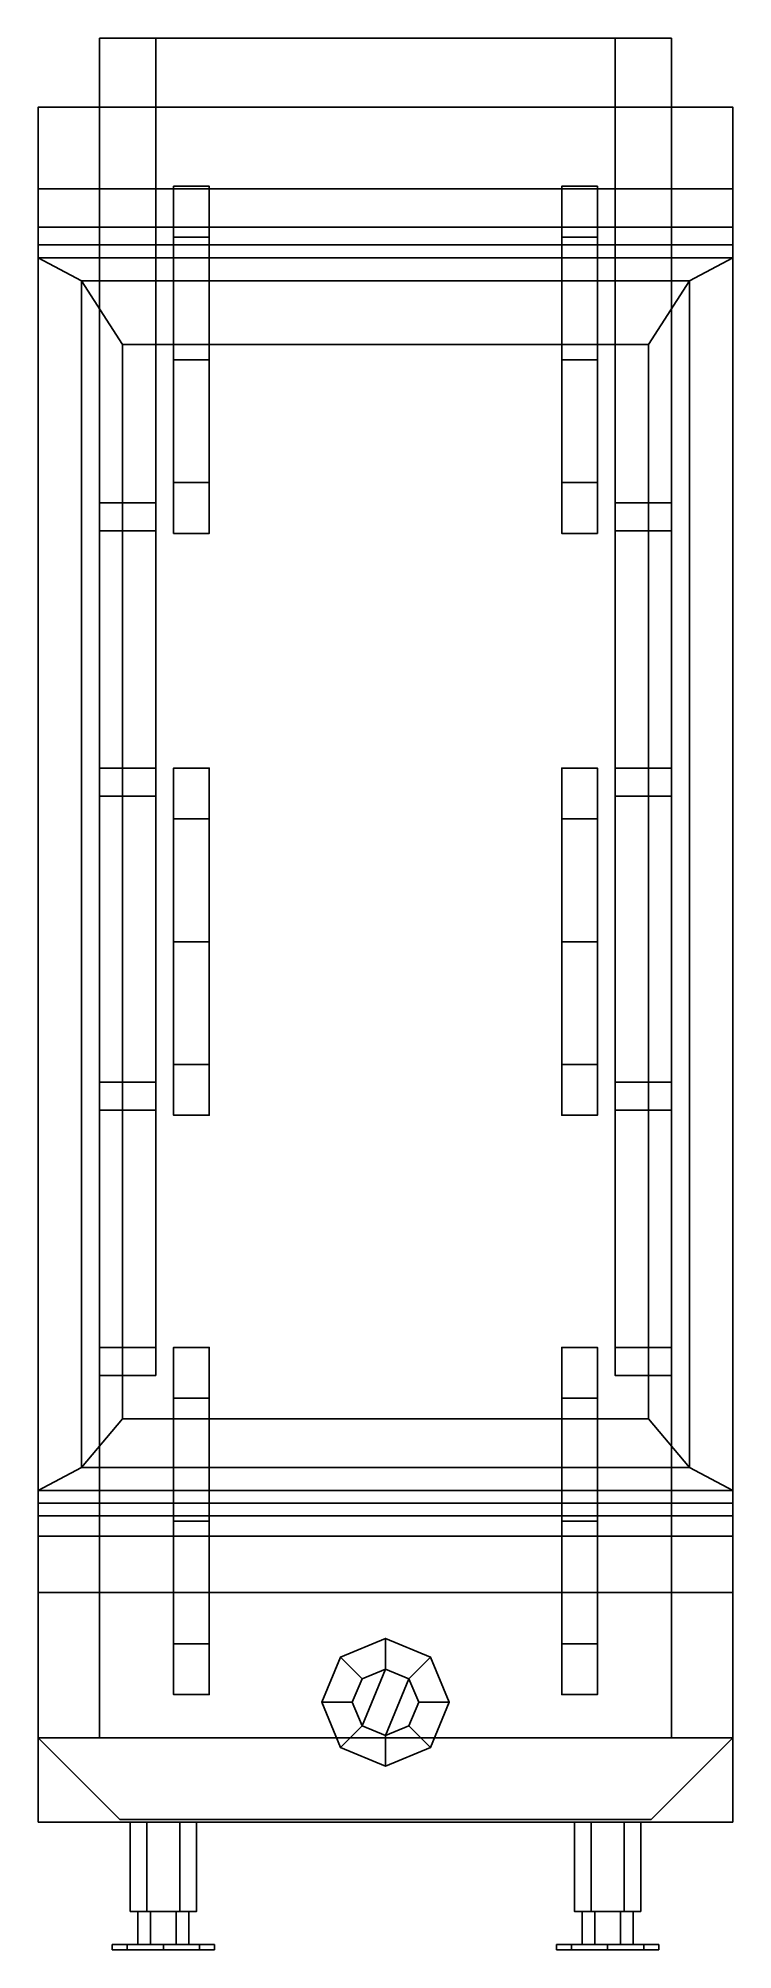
# Model space of a CAD drawing. Extents: x -1.36 to 1.36, y -3.95 to 3.54.
import ezdxf

# ---------------------------------------------------------------- set-up
doc = ezdxf.new("R2010")
doc.units = 0
doc.layers.get('0').update_dxf_attribs({"linetype": 'CONTINUOUS'})
doc.layers.add('WHEELS', color=2, linetype='CONTINUOUS')

msp = doc.modelspace()

# ---------------------------------------------------------------- linework, layer by layer
for points in [[(-1.12, 3.54, 0.35), (-1.12, 1.72, 0.35), (-1.12, 1.72, 1.3), (-1.12, 3.54, 1.3)], [(-0.9, 3.54, 1.03), (-0.9, 3.54, 0.35), (-1.12, 3.54, 0.35), (-1.12, 3.54, 1.3)], [(-1.12, 3.54, 1.3), (-1.12, 3.27, 1.3), (1.12, 3.27, 1.3), (1.12, 3.54, 1.3)], [(1.12, 3.54, 1.3), (0.9, 3.54, 1.03), (-0.9, 3.54, 1.03), (-1.12, 3.54, 1.3)], [(-0.9, 3.27, 1.3), (-0.9, 1.72, 0.35), (-0.9, 3.54, 0.35), (-0.9, 3.54, 1.3)], [(1.12, 3.54, 1.3), (1.12, 3.54, 0.35), (0.9, 3.54, 0.35), (0.9, 3.54, 1.03)], [(0.9, 3.54, 0.35), (0.9, 1.72, 0.35), (0.9, 3.27, 1.3), (0.9, 3.54, 1.3)], [(1.12, 1.72, 1.3), (1.12, 1.72, 0.35), (1.12, 3.54, 0.35), (1.12, 3.54, 1.3)], [(-1.36, 3.27, 1.3), (-1.36, -3.12, 1.3), (-1.36, -3.12, 2.8), (-1.36, 3.27, 2.8)], [(1.36, 3.27, 2.8), (1.36, 3.27, 1.3), (-1.36, 3.27, 1.3), (-1.36, 3.27, 2.8)], [(-1.36, 3.27, 2.8), (-1.36, -2.55, 2.8), (-1.36, -2.33, 2.93), (-1.36, 2.95, 2.93)], [(1.36, 2.95, 2.93), (1.36, 3.27, 2.8), (-1.36, 3.27, 2.8), (-1.36, 2.95, 2.93)], [(1.36, -3.12, 2.8), (1.36, -3.12, 1.3), (1.36, 3.27, 1.3), (1.36, 3.27, 2.8)], [(1.36, -2.33, 2.93), (1.36, -2.55, 2.8), (1.36, 3.27, 2.8), (1.36, 2.95, 2.93)], [(-1.36, 2.95, 2.93), (-1.36, -2.33, 2.93), (-1.36, -2.25, 3.06), (-1.36, 2.8, 3.06)], [(1.36, 2.8, 3.06), (1.36, 2.95, 2.93), (-1.36, 2.95, 2.93), (-1.36, 2.8, 3.06)], [(1.36, -2.25, 3.06), (1.36, -2.33, 2.93), (1.36, 2.95, 2.93), (1.36, 2.8, 3.06)], [(-1.36, 2.8, 3.06), (-1.36, -2.25, 3.06), (-1.36, -2.2, 3.24), (-1.36, 2.73, 3.24)], [(1.36, 2.73, 3.24), (1.36, 2.8, 3.06), (-1.36, 2.8, 3.06), (-1.36, 2.73, 3.24)], [(1.36, -2.2, 3.24), (1.36, -2.25, 3.06), (1.36, 2.8, 3.06), (1.36, 2.73, 3.24)], [(1.36, 2.68, 3.35), (1.36, 2.73, 3.24), (-1.36, 2.73, 3.24), (-1.36, 2.68, 3.35)], [(-1.36, 2.73, 3.24), (-1.36, -2.2, 3.24), (-1.36, -2.15, 3.35), (-1.36, 2.68, 3.35)], [(1.36, -2.15, 3.35), (1.36, -2.2, 3.24), (1.36, 2.73, 3.24), (1.36, 2.68, 3.35)], [(-1.19, -2.06, 3.46), (-1.19, 2.59, 3.46), (-1.36, 2.68, 3.35), (-1.36, -2.15, 3.35)], [(-1.36, 2.68, 3.35), (-1.19, 2.59, 3.46), (1.19, 2.59, 3.46), (1.36, 2.68, 3.35)], [(1.36, 2.68, 3.35), (1.19, 2.59, 3.46), (1.19, -2.06, 3.46), (1.36, -2.15, 3.35)], [(-1.19, 2.59, 3.46), (-1.19, -2.06, 3.46), (-1.03, -1.87, 3.59), (-1.03, 2.34, 3.59)], [(1.03, 2.34, 3.59), (1.19, 2.59, 3.46), (-1.19, 2.59, 3.46), (-1.03, 2.34, 3.59)], [(1.03, -1.87, 3.59), (1.19, -2.06, 3.46), (1.19, 2.59, 3.46), (1.03, 2.34, 3.59)], [(-1.03, 2.34, 3.59), (-1.03, -1.87, 3.59), (1.03, -1.87, 3.59), (1.03, 2.34, 3.59)], [(-1.12, 1.72, 0.35), (-1.12, -1.7, 0.35), (-1.12, -1.7, 0.55), (-1.12, 1.72, 0.55)], [(-1.12, 1.72, 0.89), (-1.12, -1.7, 0.89), (-1.12, -1.7, 1.3), (-1.12, 1.72, 1.3)], [(-1.12, 1.72, 0.74), (-1.12, 1.72, 0.64), (-0.9, 1.72, 0.64), (-0.9, 1.72, 0.74)], [(-1.12, 1.72, 0.74), (-1.12, 1.26, 0.89), (-1.12, 1.26, 0.89), (-1.12, 1.72, 0.89)], [(-1.12, 1.72, 0.55), (-1.12, 1.61, 0.55), (-1.12, 1.61, 0.55), (-1.12, 1.72, 0.64)], [(-1.12, 1.72, 0.64), (-1.12, 1.61, 0.55), (-0.9, 1.61, 0.55), (-0.9, 1.72, 0.64)], [(0.9, 1.72, 0.74), (0.9, 1.72, 0.64), (1.12, 1.72, 0.64), (1.12, 1.72, 0.74)], [(0.9, 1.72, 0.64), (0.9, 1.61, 0.55), (1.12, 1.61, 0.55), (1.12, 1.72, 0.64)], [(1.12, -1.7, 0.55), (1.12, -1.7, 0.35), (1.12, 1.72, 0.35), (1.12, 1.72, 0.55)], [(1.12, 1.61, 0.55), (1.12, 1.61, 0.55), (1.12, 1.72, 0.55), (1.12, 1.72, 0.64)], [(1.12, 1.26, 0.89), (1.12, 1.26, 0.89), (1.12, 1.72, 0.74), (1.12, 1.72, 0.89)], [(1.12, -1.7, 1.3), (1.12, -1.7, 0.89), (1.12, 1.72, 0.89), (1.12, 1.72, 1.3)], [(-1.12, 1.61, 0.55), (-1.12, -1.59, 0.55), (-0.9, -1.59, 0.55), (-0.9, 1.61, 0.55)], [(0.9, 1.61, 0.55), (0.9, -1.59, 0.55), (1.12, -1.59, 0.55), (1.12, 1.61, 0.55)], [(-1.12, 1.03, 0.89), (-1.12, 1.03, 0.89), (-1.12, 0.57, 0.74), (-1.12, 0.57, 0.89)], [(1.12, 0.57, 0.74), (1.12, 1.03, 0.89), (1.12, 1.03, 0.89), (1.12, 0.57, 0.89)], [(-0.9, 0.57, 0.64), (-0.9, 0.68, 0.55), (-1.12, 0.68, 0.55), (-1.12, 0.57, 0.64)], [(-1.12, 0.68, 0.55), (-1.12, 0.68, 0.55), (-1.12, 0.57, 0.55), (-1.12, 0.57, 0.64)], [(1.12, 0.57, 0.64), (1.12, 0.68, 0.55), (0.9, 0.68, 0.55), (0.9, 0.57, 0.64)], [(1.12, 0.57, 0.55), (1.12, 0.68, 0.55), (1.12, 0.68, 0.55), (1.12, 0.57, 0.64)], [(-1.12, 0.57, 0.55), (-1.12, -0.55, 0.55), (-1.12, -0.55, 0.89), (-1.12, 0.57, 0.89)], [(-0.9, 0.57, 0.74), (-0.9, 0.57, 0.64), (-1.12, 0.57, 0.64), (-1.12, 0.57, 0.74)], [(1.12, 0.57, 0.74), (1.12, 0.57, 0.64), (0.9, 0.57, 0.64), (0.9, 0.57, 0.74)], [(1.12, -0.55, 0.89), (1.12, -0.55, 0.55), (1.12, 0.57, 0.55), (1.12, 0.57, 0.89)], [(-1.12, -0.55, 0.74), (-1.12, -0.55, 0.64), (-0.9, -0.55, 0.64), (-0.9, -0.55, 0.74)], [(-1.12, -0.55, 0.55), (-1.12, -0.66, 0.55), (-1.12, -0.66, 0.55), (-1.12, -0.55, 0.64)], [(-1.12, -0.55, 0.64), (-1.12, -0.66, 0.55), (-0.9, -0.66, 0.55), (-0.9, -0.55, 0.64)], [(-1.12, -0.55, 0.74), (-1.12, -1.01, 0.89), (-1.12, -1.01, 0.89), (-1.12, -0.55, 0.89)], [(0.9, -0.55, 0.74), (0.9, -0.55, 0.64), (1.12, -0.55, 0.64), (1.12, -0.55, 0.74)], [(0.9, -0.55, 0.64), (0.9, -0.66, 0.55), (1.12, -0.66, 0.55), (1.12, -0.55, 0.64)], [(1.12, -1.01, 0.89), (1.12, -1.01, 0.89), (1.12, -0.55, 0.74), (1.12, -0.55, 0.89)], [(1.12, -0.66, 0.55), (1.12, -0.66, 0.55), (1.12, -0.55, 0.55), (1.12, -0.55, 0.64)], [(-1.12, -1.24, 0.89), (-1.12, -1.24, 0.89), (-1.12, -1.7, 0.74), (-1.12, -1.7, 0.89)], [(1.12, -1.7, 0.74), (1.12, -1.24, 0.89), (1.12, -1.24, 0.89), (1.12, -1.7, 0.89)], [(-0.9, -1.7, 0.64), (-0.9, -1.59, 0.55), (-1.12, -1.59, 0.55), (-1.12, -1.7, 0.64)], [(-1.12, -1.59, 0.55), (-1.12, -1.59, 0.55), (-1.12, -1.7, 0.55), (-1.12, -1.7, 0.64)], [(1.12, -1.7, 0.64), (1.12, -1.59, 0.55), (0.9, -1.59, 0.55), (0.9, -1.7, 0.64)], [(1.12, -1.7, 0.55), (1.12, -1.59, 0.55), (1.12, -1.59, 0.55), (1.12, -1.7, 0.64)], [(-1.12, -1.7, 0.35), (-1.12, -2.58, 0.35), (-1.12, -3.03, 1.3), (-1.12, -1.7, 1.3)], [(-0.9, -1.7, 0.74), (-0.9, -1.7, 0.64), (-1.12, -1.7, 0.64), (-1.12, -1.7, 0.74)], [(1.12, -1.7, 0.74), (1.12, -1.7, 0.64), (0.9, -1.7, 0.64), (0.9, -1.7, 0.74)], [(1.12, -3.03, 1.3), (1.12, -2.58, 0.35), (1.12, -1.7, 0.35), (1.12, -1.7, 1.3)], [(-1.03, -1.87, 3.59), (-1.19, -2.06, 3.46), (1.19, -2.06, 3.46), (1.03, -1.87, 3.59)], [(1.36, -2.15, 3.35), (1.19, -2.06, 3.46), (-1.19, -2.06, 3.46), (-1.36, -2.15, 3.35)], [(-1.36, -2.15, 3.35), (-1.36, -2.2, 3.24), (1.36, -2.2, 3.24), (1.36, -2.15, 3.35)], [(-1.36, -2.2, 3.24), (-1.36, -2.25, 3.06), (1.36, -2.25, 3.06), (1.36, -2.2, 3.24)], [(-1.36, -2.25, 3.06), (-1.36, -2.33, 2.93), (1.36, -2.33, 2.93), (1.36, -2.25, 3.06)], [(-1.36, -2.33, 2.93), (-1.36, -2.55, 2.8), (1.36, -2.55, 2.8), (1.36, -2.33, 2.93)], [(-1.36, -2.55, 2.8), (-1.36, -3.12, 2.8), (1.36, -3.12, 2.8), (1.36, -2.55, 2.8)], [(1.12, -3.03, 1.3), (1.12, -3.03, 0.91), (1.12, -2.58, 0.35), (1.12, -3.03, 1.3)], [(0, -2.73, 2.8), (-0.1768, -2.8032, 2.8), (-0.1768, -2.8032, 2.85), (0, -2.73, 2.85)], [(0, -2.73, 2.85), (-0.1768, -2.8032, 2.85), (-0.0919, -2.8881, 2.9), (0, -2.85, 2.9)], [(0.1768, -2.8032, 2.8), (0, -2.73, 2.8), (0, -2.73, 2.85), (0.1768, -2.8032, 2.85)], [(0.1768, -2.8032, 2.85), (0, -2.73, 2.85), (0, -2.85, 2.9), (0.0919, -2.8881, 2.9)], [(-0.1768, -2.8032, 2.8), (-0.25, -2.98, 2.8), (-0.25, -2.98, 2.85), (-0.1768, -2.8032, 2.85)], [(-0.1768, -2.8032, 2.85), (-0.25, -2.98, 2.85), (-0.13, -2.98, 2.9), (-0.0919, -2.8881, 2.9)], [(0.25, -2.98, 2.85), (0.1768, -2.8032, 2.85), (0.0919, -2.8881, 2.9), (0.13, -2.98, 2.9)], [(0.25, -2.98, 2.8), (0.1768, -2.8032, 2.8), (0.1768, -2.8032, 2.85), (0.25, -2.98, 2.85)], [(-0.0919, -2.8881, 2.9), (-0.13, -2.98, 2.9), (-0.0919, -3.0719, 2.9), (0, -2.85, 2.9)], [(0, -2.85, 2.9), (-0.0919, -3.0719, 2.9), (0, -3.11, 2.9), (0.0919, -2.8881, 2.9)], [(0.0919, -2.8881, 2.9), (0, -3.11, 2.9), (0.0919, -3.0719, 2.9), (0.13, -2.98, 2.9)], [(-0.25, -2.98, 2.8), (-0.1768, -3.1568, 2.8), (-0.1768, -3.1568, 2.85), (-0.25, -2.98, 2.85)], [(-0.25, -2.98, 2.85), (-0.1768, -3.1568, 2.85), (-0.0919, -3.0719, 2.9), (-0.13, -2.98, 2.9)], [(0.1768, -3.1568, 2.85), (0.25, -2.98, 2.85), (0.13, -2.98, 2.9), (0.0919, -3.0719, 2.9)], [(0.1768, -3.1568, 2.8), (0.25, -2.98, 2.8), (0.25, -2.98, 2.85), (0.1768, -3.1568, 2.85)], [(-1.12, -3.03, 0.91), (-1.12, -3.12, 0.91), (-1.12, -3.12, 1.3), (-1.12, -3.03, 1.3)], [(1.12, -3.12, 1.3), (1.12, -3.12, 0.91), (1.12, -3.03, 0.91), (1.12, -3.03, 1.3)], [(-1.36, -3.12, 1.3), (-1.04, -3.44, 1.3), (-1.04, -3.44, 2.8), (-1.36, -3.12, 2.8)], [(1.36, -3.12, 2.8), (1.36, -3.12, 1.3), (-1.36, -3.12, 1.3), (-1.36, -3.12, 2.8)], [(-1.36, -3.12, 2.8), (-1.36, -3.12, 1.3), (1.36, -3.12, 1.3), (1.36, -3.12, 2.8)], [(-1.36, -3.12, 2.8), (-1.04, -3.44, 2.8), (1.04, -3.44, 2.8), (1.36, -3.12, 2.8)], [(-1.36, -3.12, 1.03), (-1.36, -3.45, 1.03), (-1.36, -3.45, 1.3), (-1.36, -3.12, 1.3)], [(1.36, -3.12, 1.3), (1.36, -3.12, 1.03), (-1.36, -3.12, 1.03), (-1.36, -3.12, 1.3)], [(-1.36, -3.12, 1.3), (-1.36, -3.45, 1.3), (1.36, -3.45, 1.3), (1.36, -3.12, 1.3)], [(1.36, -3.12, 1.03), (1.12, -3.12, 0.91), (-1.12, -3.12, 0.91), (-1.36, -3.12, 1.03)], [(-0.1768, -3.1568, 2.85), (0, -3.23, 2.85), (0, -3.11, 2.9), (-0.0919, -3.0719, 2.9)], [(0, -3.23, 2.85), (0.1768, -3.1568, 2.85), (0.0919, -3.0719, 2.9), (0, -3.11, 2.9)], [(1.04, -3.44, 2.8), (1.04, -3.44, 1.3), (1.36, -3.12, 1.3), (1.36, -3.12, 2.8)], [(1.36, -3.45, 1.3), (1.36, -3.45, 1.03), (1.36, -3.12, 1.03), (1.36, -3.12, 1.3)], [(-0.1768, -3.1568, 2.8), (0, -3.23, 2.8), (0, -3.23, 2.85), (-0.1768, -3.1568, 2.85)], [(0, -3.23, 2.8), (0.1768, -3.1568, 2.8), (0.1768, -3.1568, 2.85), (0, -3.23, 2.85)], [(-1.04, -3.44, 2.8), (-1.04, -3.44, 1.3), (1.04, -3.44, 1.3), (1.04, -3.44, 2.8)], [(-1.36, -3.45, 1.3), (-1.36, -3.45, 1.03), (1.36, -3.45, 1.03), (1.36, -3.45, 1.3)], [(-1.36, -3.45, 1.03), (-1.12, -3.45, 0.91), (1.12, -3.45, 0.91), (1.36, -3.45, 1.03)], [(-0.935, -3.8, 0.9174), (-1, -3.8, 1.03), (-1, -3.45, 1.03), (-0.935, -3.45, 0.9174)], [(-1, -3.8, 1.03), (-0.935, -3.8, 1.1426), (-0.935, -3.45, 1.1426), (-1, -3.45, 1.03)], [(-0.805, -3.8, 0.9174), (-0.935, -3.8, 0.9174), (-0.935, -3.45, 0.9174), (-0.805, -3.45, 0.9174)], [(-0.935, -3.8, 1.1426), (-0.805, -3.8, 1.1426), (-0.805, -3.45, 1.1426), (-0.935, -3.45, 1.1426)], [(-0.74, -3.8, 1.03), (-0.805, -3.8, 0.9174), (-0.805, -3.45, 0.9174), (-0.74, -3.45, 1.03)], [(-0.805, -3.8, 1.1426), (-0.74, -3.8, 1.03), (-0.74, -3.45, 1.03), (-0.805, -3.45, 1.1426)], [(0.805, -3.8, 0.9174), (0.74, -3.8, 1.03), (0.74, -3.45, 1.03), (0.805, -3.45, 0.9174)], [(0.74, -3.8, 1.03), (0.805, -3.8, 1.1426), (0.805, -3.45, 1.1426), (0.74, -3.45, 1.03)], [(0.935, -3.8, 0.9174), (0.805, -3.8, 0.9174), (0.805, -3.45, 0.9174), (0.935, -3.45, 0.9174)], [(0.805, -3.8, 1.1426), (0.935, -3.8, 1.1426), (0.935, -3.45, 1.1426), (0.805, -3.45, 1.1426)], [(1, -3.8, 1.03), (0.935, -3.8, 0.9174), (0.935, -3.45, 0.9174), (1, -3.45, 1.03)], [(0.935, -3.8, 1.1426), (1, -3.8, 1.03), (1, -3.45, 1.03), (0.935, -3.45, 1.1426)], [(-0.97, -3.93, 1.03), (-0.92, -3.93, 1.1166), (-0.92, -3.8, 1.1166), (-0.97, -3.8, 1.03)], [(-0.92, -3.93, 0.9434), (-0.97, -3.93, 1.03), (-0.97, -3.8, 1.03), (-0.92, -3.8, 0.9434)], [(-0.92, -3.93, 1.1166), (-0.82, -3.93, 1.1166), (-0.82, -3.8, 1.1166), (-0.92, -3.8, 1.1166)], [(-0.82, -3.93, 0.9434), (-0.92, -3.93, 0.9434), (-0.92, -3.8, 0.9434), (-0.82, -3.8, 0.9434)], [(-0.82, -3.93, 1.1166), (-0.77, -3.93, 1.03), (-0.77, -3.8, 1.03), (-0.82, -3.8, 1.1166)], [(-0.77, -3.93, 1.03), (-0.82, -3.93, 0.9434), (-0.82, -3.8, 0.9434), (-0.77, -3.8, 1.03)], [(0.82, -3.93, 0.9434), (0.77, -3.93, 1.03), (0.77, -3.8, 1.03), (0.82, -3.8, 0.9434)], [(0.77, -3.93, 1.03), (0.82, -3.93, 1.1166), (0.82, -3.8, 1.1166), (0.77, -3.8, 1.03)], [(0.92, -3.93, 0.9434), (0.82, -3.93, 0.9434), (0.82, -3.8, 0.9434), (0.92, -3.8, 0.9434)], [(0.82, -3.93, 1.1166), (0.92, -3.93, 1.1166), (0.92, -3.8, 1.1166), (0.82, -3.8, 1.1166)], [(0.97, -3.93, 1.03), (0.92, -3.93, 0.9434), (0.92, -3.8, 0.9434), (0.97, -3.8, 1.03)], [(0.92, -3.93, 1.1166), (0.97, -3.93, 1.03), (0.97, -3.8, 1.03), (0.92, -3.8, 1.1166)], [(-1.0114, -3.95, 0.8886), (-1.07, -3.95, 1.03), (-1.07, -3.93, 1.03), (-1.0114, -3.93, 0.8886)], [(-1.07, -3.95, 1.03), (-1.0114, -3.95, 1.1714), (-1.0114, -3.93, 1.1714), (-1.07, -3.93, 1.03)], [(-1.0114, -3.95, 0.8886), (-0.67, -3.95, 1.03), (-0.7286, -3.95, 1.1714), (-1.07, -3.95, 1.03)], [(-1.07, -3.95, 1.03), (-0.7286, -3.95, 1.1714), (-0.87, -3.95, 1.23), (-1.0114, -3.95, 1.1714)], [(-0.87, -3.95, 0.83), (-1.0114, -3.95, 0.8886), (-1.0114, -3.93, 0.8886), (-0.87, -3.93, 0.83)], [(-1.0114, -3.95, 1.1714), (-0.87, -3.95, 1.23), (-0.87, -3.93, 1.23), (-1.0114, -3.93, 1.1714)], [(-0.87, -3.95, 0.83), (-0.7286, -3.95, 0.8886), (-0.67, -3.95, 1.03), (-1.0114, -3.95, 0.8886)], [(-0.7286, -3.95, 0.8886), (-0.87, -3.95, 0.83), (-0.87, -3.93, 0.83), (-0.7286, -3.93, 0.8886)], [(-0.87, -3.95, 1.23), (-0.7286, -3.95, 1.1714), (-0.7286, -3.93, 1.1714), (-0.87, -3.93, 1.23)], [(-0.67, -3.95, 1.03), (-0.7286, -3.95, 0.8886), (-0.7286, -3.93, 0.8886), (-0.67, -3.93, 1.03)], [(-0.7286, -3.95, 1.1714), (-0.67, -3.95, 1.03), (-0.67, -3.93, 1.03), (-0.7286, -3.93, 1.1714)], [(0.7286, -3.95, 0.8886), (0.67, -3.95, 1.03), (0.67, -3.93, 1.03), (0.7286, -3.93, 0.8886)], [(0.67, -3.95, 1.03), (0.7286, -3.95, 1.1714), (0.7286, -3.93, 1.1714), (0.67, -3.93, 1.03)], [(0.7286, -3.95, 0.8886), (1.07, -3.95, 1.03), (1.0114, -3.95, 1.1714), (0.67, -3.95, 1.03)], [(0.67, -3.95, 1.03), (1.0114, -3.95, 1.1714), (0.87, -3.95, 1.23), (0.7286, -3.95, 1.1714)], [(0.87, -3.95, 0.83), (0.7286, -3.95, 0.8886), (0.7286, -3.93, 0.8886), (0.87, -3.93, 0.83)], [(0.7286, -3.95, 1.1714), (0.87, -3.95, 1.23), (0.87, -3.93, 1.23), (0.7286, -3.93, 1.1714)], [(0.87, -3.95, 0.83), (1.0114, -3.95, 0.8886), (1.07, -3.95, 1.03), (0.7286, -3.95, 0.8886)], [(1.0114, -3.95, 0.8886), (0.87, -3.95, 0.83), (0.87, -3.93, 0.83), (1.0114, -3.93, 0.8886)], [(0.87, -3.95, 1.23), (1.0114, -3.95, 1.1714), (1.0114, -3.93, 1.1714), (0.87, -3.93, 1.23)], [(1.07, -3.95, 1.03), (1.0114, -3.95, 0.8886), (1.0114, -3.93, 0.8886), (1.07, -3.93, 1.03)], [(1.0114, -3.95, 1.1714), (1.07, -3.95, 1.03), (1.07, -3.93, 1.03), (1.0114, -3.93, 1.1714)]]:
    msp.add_3dface(points)
at = {"layer": 'WHEELS'}
for points in [[(-0.69, 2.7608, 1.1608), (-0.69, 2.96, 0.68), (-0.83, 2.96, 0.68), (-0.83, 2.7608, 1.1608)], [(-0.69, 2.96, 0.68), (-0.69, 2.7608, 0.1992), (-0.83, 2.7608, 0.1992), (-0.83, 2.96, 0.68)], [(-0.83, 2.96, 0.68), (-0.83, 2.7608, 0.1992), (-0.83, 2.28), (-0.83, 1.7992, 0.1992)], [(-0.83, 1.7992, 1.1608), (-0.83, 2.96, 0.68), (-0.83, 1.7992, 0.1992), (-0.83, 1.6, 0.68)], [(-0.83, 2.28, 1.36), (-0.83, 2.7608, 1.1608), (-0.83, 2.96, 0.68), (-0.83, 1.7992, 1.1608)], [(0.69, 2.7608, 0.1992), (0.69, 2.96, 0.68), (0.83, 2.96, 0.68), (0.83, 2.7608, 0.1992)], [(0.69, 2.96, 0.68), (0.69, 2.7608, 1.1608), (0.83, 2.7608, 1.1608), (0.83, 2.96, 0.68)], [(0.83, 2.7608, 1.1608), (0.83, 1.6, 0.68), (0.83, 2.7608, 0.1992), (0.83, 2.96, 0.68)], [(-0.69, 2.28, 1.36), (-0.69, 2.7608, 1.1608), (-0.83, 2.7608, 1.1608), (-0.83, 2.28, 1.36)], [(-0.69, 2.7608, 0.1992), (-0.69, 2.28), (-0.83, 2.28), (-0.83, 2.7608, 0.1992)], [(0.69, 2.28), (0.69, 2.7608, 0.1992), (0.83, 2.7608, 0.1992), (0.83, 2.28)], [(0.69, 2.7608, 1.1608), (0.69, 2.28, 1.36), (0.83, 2.28, 1.36), (0.83, 2.7608, 1.1608)], [(0.83, 1.6, 0.68), (0.83, 1.7992, 0.1992), (0.83, 2.28), (0.83, 2.7608, 0.1992)], [(0.83, 2.28, 1.36), (0.83, 1.7992, 1.1608), (0.83, 1.6, 0.68), (0.83, 2.7608, 1.1608)], [(-0.69, 1.7992, 1.1608), (-0.69, 2.28, 1.36), (-0.83, 2.28, 1.36), (-0.83, 1.7992, 1.1608)], [(-0.69, 2.28), (-0.69, 1.7992, 0.1992), (-0.83, 1.7992, 0.1992), (-0.83, 2.28)], [(0.69, 1.7992, 0.1992), (0.69, 2.28), (0.83, 2.28), (0.83, 1.7992, 0.1992)], [(0.69, 2.28, 1.36), (0.69, 1.7992, 1.1608), (0.83, 1.7992, 1.1608), (0.83, 2.28, 1.36)], [(-0.69, 1.6, 0.68), (-0.69, 1.7992, 1.1608), (-0.83, 1.7992, 1.1608), (-0.83, 1.6, 0.68)], [(-0.69, 1.7992, 0.1992), (-0.69, 1.6, 0.68), (-0.83, 1.6, 0.68), (-0.83, 1.7992, 0.1992)], [(0.69, 1.6, 0.68), (0.69, 1.7992, 0.1992), (0.83, 1.7992, 0.1992), (0.83, 1.6, 0.68)], [(0.69, 1.7992, 1.1608), (0.69, 1.6, 0.68), (0.83, 1.6, 0.68), (0.83, 1.7992, 1.1608)], [(-0.83, -0.4808, 1.1608), (-0.83, 0.68, 0.68), (-0.83, -0.4808, 0.1992), (-0.83, -0.68, 0.68)], [(-0.83, 0.68, 0.68), (-0.83, 0.4808, 0.1992), (-0.83, 0), (-0.83, -0.4808, 0.1992)], [(-0.69, 0.68, 0.68), (-0.69, 0.4808, 0.1992), (-0.83, 0.4808, 0.1992), (-0.83, 0.68, 0.68)], [(-0.83, 0, 1.36), (-0.83, 0.4808, 1.1608), (-0.83, 0.68, 0.68), (-0.83, -0.4808, 1.1608)], [(-0.69, 0.4808, 1.1608), (-0.69, 0.68, 0.68), (-0.83, 0.68, 0.68), (-0.83, 0.4808, 1.1608)], [(0.69, 0.4808, 0.1992), (0.69, 0.68, 0.68), (0.83, 0.68, 0.68), (0.83, 0.4808, 0.1992)], [(0.69, 0.68, 0.68), (0.69, 0.4808, 1.1608), (0.83, 0.4808, 1.1608), (0.83, 0.68, 0.68)], [(0.83, 0.4808, 1.1608), (0.83, -0.68, 0.68), (0.83, 0.4808, 0.1992), (0.83, 0.68, 0.68)], [(-0.69, 0.4808, 0.1992), (-0.69, 0), (-0.83, 0), (-0.83, 0.4808, 0.1992)], [(-0.69, 0, 1.36), (-0.69, 0.4808, 1.1608), (-0.83, 0.4808, 1.1608), (-0.83, 0, 1.36)], [(0.69, 0), (0.69, 0.4808, 0.1992), (0.83, 0.4808, 0.1992), (0.83, 0)], [(0.69, 0.4808, 1.1608), (0.69, 0, 1.36), (0.83, 0, 1.36), (0.83, 0.4808, 1.1608)], [(0.83, -0.68, 0.68), (0.83, -0.4808, 0.1992), (0.83, 0), (0.83, 0.4808, 0.1992)], [(0.83, 0, 1.36), (0.83, -0.4808, 1.1608), (0.83, -0.68, 0.68), (0.83, 0.4808, 1.1608)], [(-0.69, 0), (-0.69, -0.4808, 0.1992), (-0.83, -0.4808, 0.1992), (-0.83, 0)], [(-0.69, -0.4808, 1.1608), (-0.69, 0, 1.36), (-0.83, 0, 1.36), (-0.83, -0.4808, 1.1608)], [(0.69, -0.4808, 0.1992), (0.69, 0), (0.83, 0), (0.83, -0.4808, 0.1992)], [(0.69, 0, 1.36), (0.69, -0.4808, 1.1608), (0.83, -0.4808, 1.1608), (0.83, 0, 1.36)], [(-0.69, -0.4808, 0.1992), (-0.69, -0.68, 0.68), (-0.83, -0.68, 0.68), (-0.83, -0.4808, 0.1992)], [(-0.69, -0.68, 0.68), (-0.69, -0.4808, 1.1608), (-0.83, -0.4808, 1.1608), (-0.83, -0.68, 0.68)], [(0.69, -0.68, 0.68), (0.69, -0.4808, 0.1992), (0.83, -0.4808, 0.1992), (0.83, -0.68, 0.68)], [(0.69, -0.4808, 1.1608), (0.69, -0.68, 0.68), (0.83, -0.68, 0.68), (0.83, -0.4808, 1.1608)], [(-0.69, -1.59, 0.68), (-0.69, -1.7892, 0.1992), (-0.83, -1.7892, 0.1992), (-0.83, -1.59, 0.68)], [(-0.83, -1.59, 0.68), (-0.83, -1.7892, 0.1992), (-0.83, -2.27), (-0.83, -2.7508, 0.1992)], [(-0.83, -2.7508, 1.1608), (-0.83, -1.59, 0.68), (-0.83, -2.7508, 0.1992), (-0.83, -2.95, 0.68)], [(-0.69, -1.7892, 1.1608), (-0.69, -1.59, 0.68), (-0.83, -1.59, 0.68), (-0.83, -1.7892, 1.1608)], [(-0.83, -2.27, 1.36), (-0.83, -1.7892, 1.1608), (-0.83, -1.59, 0.68), (-0.83, -2.7508, 1.1608)], [(0.69, -1.7892, 0.1992), (0.69, -1.59, 0.68), (0.83, -1.59, 0.68), (0.83, -1.7892, 0.1992)], [(0.69, -1.59, 0.68), (0.69, -1.7892, 1.1608), (0.83, -1.7892, 1.1608), (0.83, -1.59, 0.68)], [(0.83, -1.7892, 1.1608), (0.83, -2.95, 0.68), (0.83, -1.7892, 0.1992), (0.83, -1.59, 0.68)], [(-0.69, -1.7892, 0.1992), (-0.69, -2.27), (-0.83, -2.27), (-0.83, -1.7892, 0.1992)], [(-0.69, -2.27, 1.36), (-0.69, -1.7892, 1.1608), (-0.83, -1.7892, 1.1608), (-0.83, -2.27, 1.36)], [(0.69, -2.27), (0.69, -1.7892, 0.1992), (0.83, -1.7892, 0.1992), (0.83, -2.27)], [(0.69, -1.7892, 1.1608), (0.69, -2.27, 1.36), (0.83, -2.27, 1.36), (0.83, -1.7892, 1.1608)], [(0.83, -2.95, 0.68), (0.83, -2.7508, 0.1992), (0.83, -2.27), (0.83, -1.7892, 0.1992)], [(0.83, -2.27, 1.36), (0.83, -2.7508, 1.1608), (0.83, -2.95, 0.68), (0.83, -1.7892, 1.1608)], [(-0.69, -2.27), (-0.69, -2.7508, 0.1992), (-0.83, -2.7508, 0.1992), (-0.83, -2.27)], [(-0.69, -2.7508, 1.1608), (-0.69, -2.27, 1.36), (-0.83, -2.27, 1.36), (-0.83, -2.7508, 1.1608)], [(0.69, -2.7508, 0.1992), (0.69, -2.27), (0.83, -2.27), (0.83, -2.7508, 0.1992)], [(0.69, -2.27, 1.36), (0.69, -2.7508, 1.1608), (0.83, -2.7508, 1.1608), (0.83, -2.27, 1.36)], [(-0.69, -2.7508, 0.1992), (-0.69, -2.95, 0.68), (-0.83, -2.95, 0.68), (-0.83, -2.7508, 0.1992)], [(-0.69, -2.95, 0.68), (-0.69, -2.7508, 1.1608), (-0.83, -2.7508, 1.1608), (-0.83, -2.95, 0.68)], [(0.69, -2.95, 0.68), (0.69, -2.7508, 0.1992), (0.83, -2.7508, 0.1992), (0.83, -2.95, 0.68)], [(0.69, -2.7508, 1.1608), (0.69, -2.95, 0.68), (0.83, -2.95, 0.68), (0.83, -2.7508, 1.1608)]]:
    msp.add_3dface(points, dxfattribs=at)

doc.saveas('drawing.dxf')
